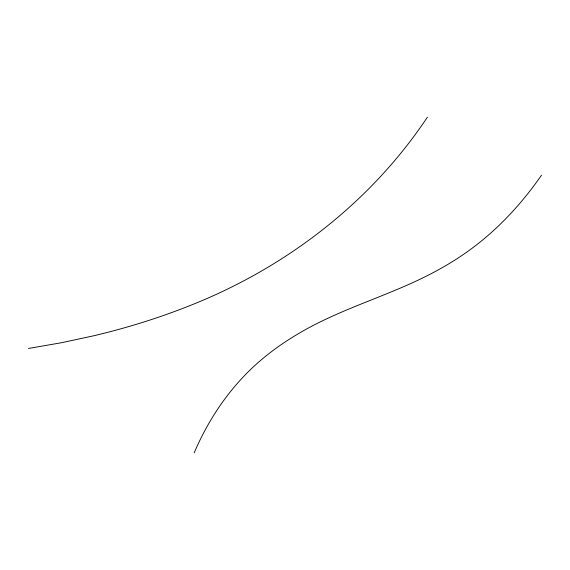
<?xml version="1.0" encoding="UTF-8"?>
<svg xmlns="http://www.w3.org/2000/svg" width="570" height="570" viewBox="0 0 570 570"><rect width="100%" height="100%" fill="white"/><g stroke="black" fill="none" stroke-linecap="round" stroke-linejoin="round"><path stroke-width="0.85" d="M194.206 452.808C210.266 415.081 234.726 380.61 267.045 355.124A326.076 188.257 0 0 1 297.704 334.106C339 309.296 386.018 296.756 428.761 274.932A337.924 195.097 0 0 0 466.916 252.011C496.249 231.263 521.08 204.673 541.5 175.204M427.393 117.192C369.175 204.68 281.772 270.593 183.968 307.921A505.896 292.075 0 0 1 94.05 335.709L61.838 342.663L28.5 348.462"/></g></svg>
